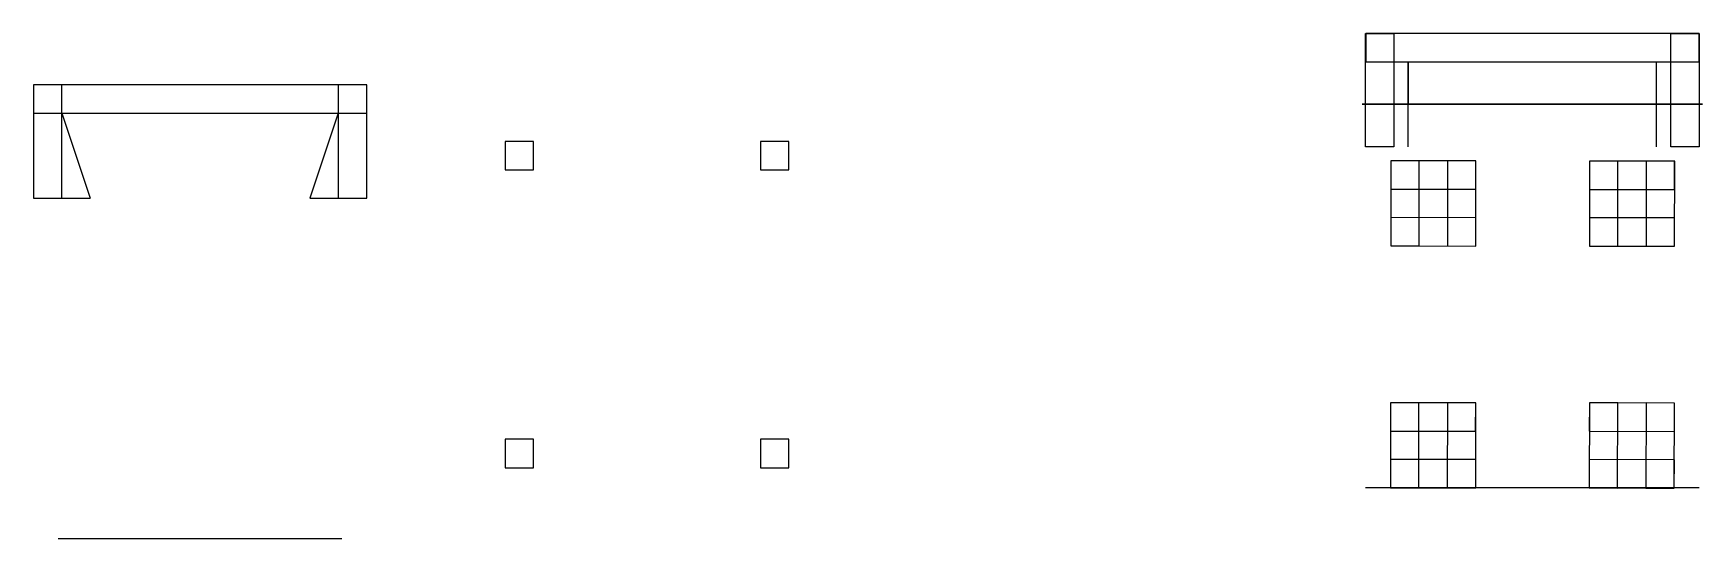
# Model space of a CAD drawing. Header units: inches. Extents: x -23.5 to 5.9, y 3.1 to 50.1.
# Drawn here: x -23.48 to 5.94, y 3.1 to 12.01 of the extents above; entities outside this region: 1.
import ezdxf

# ---------------------------------------------------------------- set-up
doc = ezdxf.new("R2010")
doc.units = ezdxf.units.IN
doc.header["$MEASUREMENT"] = 0
doc.layers.add('Headpost Blocks', color=8, linetype='Continuous')
doc.layers.add('Sketching Lines', color=4, linetype='Continuous')

msp = doc.modelspace()

# ---------------------------------------------------------------- linework, layer by layer
at = {"layer": 'Headpost Blocks'}
for p, q in [((-22.732, 50.076, 0.9), (-18.357, 50.076, 0.9)), ((0.75, 10.76, 1), (5.129, 10.76, 1))]:
    msp.add_line(p, q, dxfattribs=at)
at = {"layer": 'Headpost Blocks', "extrusion": (-1, 1.22465e-16, 0)}
msp.add_line((0.75, 11.51, 1), (0.75, 10.76, 1), dxfattribs=at)
at = {"layer": 'Sketching Lines'}
for p, q in [((0.75, 10.01, 1), (0.75, 11.51, 1)), ((5.129, 10.01, 1), (5.129, 11.51, 1)), ((-22.982, 10.605, 0.9), (-22.482, 9.105, 0.9)), ((-18.107, 10.605, 0.9), (-18.607, 9.105, 0.9)), ((0.944, 9.264, 2.492), (0.944, 9.264, 0.492)), ((0.944, 9.264, 0.492), (0.944, 9.264, 1.492)), ((4.947, 9.259, 2.492), (4.947, 9.259, 0.492)), ((4.947, 9.259, 0.492), (4.947, 9.259, 1.492)), ((0.939, 4.5, 2.492), (0.939, 4.5, 0.492)), ((0.939, 4.5, 0.492), (0.939, 4.5, 1.492)), ((4.942, 4.495, 2.492), (4.942, 4.495, 0.492)), ((4.942, 4.495, 0.492), (4.942, 4.495, 1.492)), ((5.879, 4, 1), (0, 4, 1))]:
    msp.add_line(p, q, dxfattribs=at)
at = {"layer": 'Sketching Lines', "color": 4}
for p, q in [((-0.06, 10.76, 2.5), (5.94, 10.76, 2.5)), ((0.75, 10.76, 2), (0.75, 10.76, 0.5)), ((0.75, 10.76, 0.5), (0.75, 10.76, 1)), ((5.129, 10.76, 2), (5.129, 10.76, 0.5)), ((5.129, 10.76, 0.5), (5.129, 10.76, 1)), ((-22.732, 9.855, 1.9), (-22.732, 9.855, 0.4)), ((-22.732, 9.855, 0.4), (-22.732, 9.855, 0.9)), ((-18.357, 9.855, 0.4), (-18.357, 9.855, 0.9))]:
    msp.add_line(p, q, dxfattribs=at)
at = {"layer": 'Sketching Lines', "extrusion": (1, 0, -6.12323e-17)}
msp.add_line((5.94, 10.76, 2.5), (-0.06, 10.76, 2.5), dxfattribs=at)
at = {"layer": 'Sketching Lines', "extrusion": (-1, 1.22465e-16, 0)}
msp.add_line((0.5, 10.76, 1), (1, 10.76, 1), dxfattribs=at)
at = {"layer": 'Sketching Lines', "extrusion": (1, -1.22465e-16, 0)}
msp.add_line((0.75, 10.76, 2.5), (5.129, 10.76, 2.5), dxfattribs=at)
at = {"layer": 'Sketching Lines'}
for points, elevation in [([(0.5, 12.01), (0.5, 10.01), (0, 10.01), (0, 12.01), (0.5, 12.01)], 1), ([(5.879, 12.01), (0.004, 12.01), (0.004, 11.51), (5.879, 11.51), (5.879, 12.01)], 1), ([(5.879, 12.01), (5.879, 10.01), (5.379, 10.01), (5.379, 12.01), (5.879, 12.01)], 1), ([(-23.482, 11.105), (-23.482, 9.105), (-22.982, 9.105), (-22.982, 11.105), (-23.482, 11.105)], 0.9), ([(-23.482, 10.605), (-17.607, 10.605), (-17.607, 11.105), (-23.482, 11.105), (-23.482, 10.605)], 0.9), ([(-18.107, 11.105), (-18.107, 9.105), (-17.607, 9.105), (-17.607, 11.105), (-18.107, 11.105)], 0.9), ([(0.943, 8.263), (0.945, 9.763), (0.445, 9.764), (0.443, 8.264), (0.943, 8.263)], 0.992), ([(1.945, 9.762), (0.445, 9.765), (0.444, 9.265), (1.944, 9.262), (1.945, 9.762)], 0.992), ([(1.943, 8.262), (1.945, 9.762), (1.445, 9.763), (1.443, 8.263), (1.943, 8.262)], 0.992), ([(4.445, 8.26), (4.446, 9.76), (3.946, 9.76), (3.945, 8.26), (4.445, 8.26)], 0.992), ([(3.946, 9.26), (5.446, 9.259), (5.446, 9.759), (3.946, 9.76), (3.946, 9.26)], 0.992), ([(5.446, 8.259), (5.447, 9.759), (4.947, 9.759), (4.946, 8.259), (5.446, 8.259)], 0.992), ([(-23.482, 9.105), (-22.482, 9.105)], 0.9), ([(-18.607, 9.105), (-17.607, 9.105)], 0.9), ([(1.943, 8.761), (0.443, 8.764), (0.443, 8.264), (1.943, 8.261), (1.943, 8.761)], 0.992), ([(3.946, 8.26), (5.446, 8.259), (5.446, 8.759), (3.946, 8.76), (3.946, 8.26)], 0.992), ([(0.44, 5.5), (0.438, 4), (0.938, 4), (0.94, 5.5), (0.44, 5.5)], 0.992), ([(1.94, 5.499), (0.44, 5.5), (0.439, 5), (1.939, 4.999), (1.94, 5.499)], 0.992), ([(1.441, 5.499), (1.44, 3.999), (1.94, 3.999), (1.941, 5.499), (1.441, 5.499)], 0.992), ([(3.943, 5.497), (3.941, 3.997), (4.441, 3.996), (4.443, 5.496), (3.943, 5.497)], 0.992), ([(3.942, 4.998), (5.442, 4.995), (5.443, 5.495), (3.943, 5.498), (3.942, 4.998)], 0.992), ([(4.943, 5.496), (4.941, 3.996), (5.441, 3.995), (5.443, 5.495), (4.943, 5.496)], 0.992), ([(1.94, 4.499), (0.44, 4.5), (0.44, 4), (1.94, 3.999), (1.94, 4.499)], 0.992), ([(3.941, 3.997), (5.441, 3.994), (5.442, 4.494), (3.942, 4.497), (3.941, 3.997)], 0.992), ([(-23.044, 3.105), (-18.044, 3.105)], 0.9)]:
    msp.add_lwpolyline(points, dxfattribs=dict(at, elevation=elevation))
at = {"layer": 'Sketching Lines', "elevation": 0.5}
for points in [[(-15.165, 9.605), (-14.665, 9.605), (-14.665, 10.105), (-15.165, 10.105)], [(-10.665, 9.605), (-10.165, 9.605), (-10.165, 10.105), (-10.665, 10.105)], [(-15.165, 4.355), (-14.665, 4.355), (-14.665, 4.855), (-15.165, 4.855)], [(-10.665, 4.355), (-10.165, 4.355), (-10.165, 4.855), (-10.665, 4.855)]]:
    msp.add_lwpolyline(points, close=True, dxfattribs=at)

doc.saveas('drawing.dxf')
